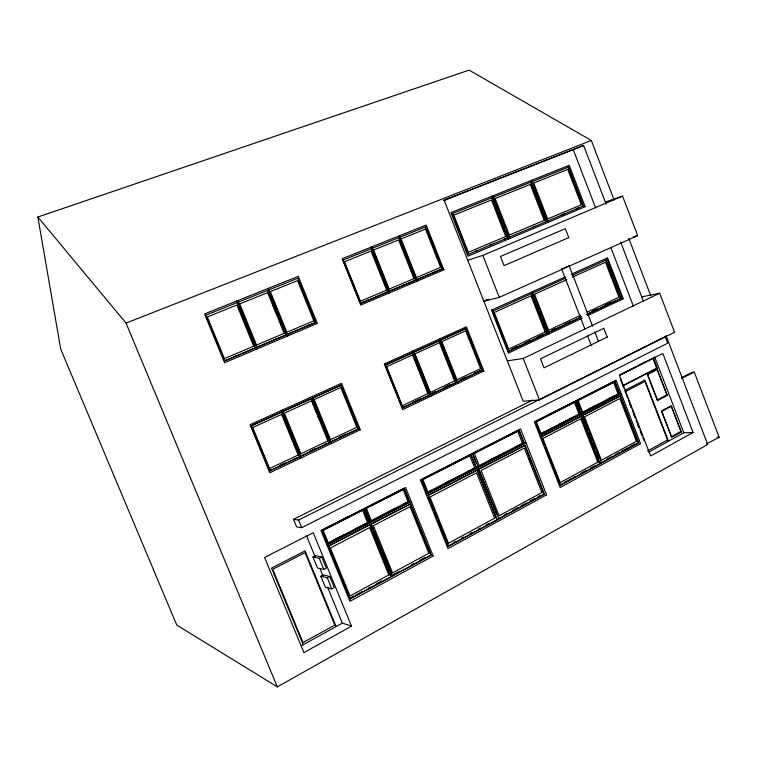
<?xml version="1.0" encoding="UTF-8"?>
<svg xmlns="http://www.w3.org/2000/svg" width="757" height="757" viewBox="0 0 757 757"><rect width="100%" height="100%" fill="white"/><g stroke="black" fill="none" stroke-linecap="round" stroke-linejoin="round"><path stroke-width="1.14" d="M568.99 265.821L562.214 268.707M614.088 199.952L591.321 140.48L469.103 70.108L37.85 217.032L60.74 349.166L176.769 625.064L277.336 686.892L707.7 444.473L665.952 335.427M351.503 626.162L303.917 652.591L264.6 557.474L313.237 532.739L351.503 626.162L342.344 623.125L301.258 645.806M693.1 432.484L650.642 455.979L619.5 375.453L662.801 353.462L693.1 432.484L683.789 432.777L648.853 452.033M647.557 450.954L667.513 439.968L644.973 381.462L624.724 391.927M349.8 598.295L353.916 596.062M355.979 594.936L362.158 591.577M368.337 588.217L370.4 587.101M376.579 583.742L381.727 580.941M393.262 574.677L398.352 571.913M411.6 564.713L413.634 563.605M419.747 560.284L424.838 557.521M390.811 576.673L369.728 524.752L328.396 546.128L349.971 598.882L391.246 576.768L370.154 524.8M373.343 529.417L371.148 524.014L410.606 503.878L431.206 555.032L392.211 575.907L382.559 552.127M453.244 542.76L455.326 541.634M461.552 538.236L463.634 537.11M469.87 533.723L471.942 532.587M478.178 529.2L480.26 528.074M486.496 524.686L488.568 523.551M504.597 514.836L506.67 513.71M512.896 510.322L518.091 507.502M521.204 505.808L526.389 502.989M529.503 501.295L534.697 498.475M537.811 496.781L539.883 495.646M564.788 482.114L566.832 480.998M568.876 479.891L570.929 478.774M572.973 477.658L575.017 476.55M581.158 473.21L586.278 470.428M590.365 468.205L594.463 465.981M607.038 459.139L611.192 456.878M615.346 454.626L619.5 452.364M621.573 451.229L627.808 447.841M629.881 446.715L635.076 443.895M349.971 598.882L431.206 555.032M427.837 495.381L477.487 469.955L497.292 519.756L448.21 546.147L437.811 520.22M478.679 469.075L525.188 445.258L544.444 494.103L498.456 518.81L498.958 518.857L478.679 469.075L496.743 514.486M545.286 447.576L560.104 485.275L600.169 463.776L581.575 416.085L542.078 436.269M600.973 463.038L638.757 442.779L620.598 395.883L620.04 395.93L638.189 442.798M544.444 494.103L448.683 546.213L428.292 495.409L525.188 445.258M560.104 485.275L638.757 442.779M331.803 588.927L334.282 587.602L329.73 576.493L323.315 574.932L320.854 576.228L325.359 587.195L331.803 588.927L327.251 577.809L320.854 576.228M657.454 400.623L667.296 395.428L657.133 369.028L647.244 374.1L657.464 400.623M327.251 577.809L329.73 576.493M323.826 569.444L326.314 568.138L321.753 557.01L315.432 555.704L312.963 556.982L317.476 567.977L323.826 569.444L319.255 558.306L312.963 556.982M706.612 443.829L719.15 437.253L694.283 372.151L692.295 372.283L681.726 377.516M319.255 558.306L321.753 557.01M332.588 540.772L344.057 534.849M356.575 528.395L365.972 523.551M379.645 516.501L394.085 509.054M403.367 504.266L405.43 503.197M446.98 482.162L449.043 481.092M467.561 471.535L469.614 470.476M490.971 459.461L493.072 458.373M540.375 433.969L544.51 431.831M560.038 423.816L562.11 422.756M589.353 408.695L591.454 407.607M608.268 398.939L610.369 397.851M327.497 543.942L369.284 522.652L363.833 509.234L321.933 530.326L327.071 542.892M365.262 509.499L370.277 521.866L409.745 501.759L404.427 488.558L321.933 530.326M625.008 390.357L644.926 380.071L668.478 441.217M427.885 492.277L432.001 490.148M444.359 483.77L459.802 475.803M467.012 472.084L473.191 468.895M490.413 460.001L500.916 454.579M503.017 453.5L505.118 452.412M514.58 447.529L519.832 444.823M540.895 433.95L552.288 428.074M559.537 424.327L574.033 416.842M583.59 411.912L596.204 405.402M606.717 399.98L615.119 395.637M409.745 501.759L327.895 544.009L322.321 530.383M326.929 545.049L411.202 501.531M421.507 479.635L470.854 454.503L476.655 467.873L426.986 493.261L421.933 480.686M472.548 453.642L519.217 430.108L524.383 443.224L477.856 466.993L478.339 467.003L472.548 453.642L476.219 462.887M535.142 421.763L575.803 401.286L580.789 414.088L540.252 434.773L540.772 434.755L619.841 393.924L614.968 381.339L614.419 381.396L577.695 400.093M580.799 411.288L581.631 413.417L619.841 393.924M524.383 443.224L427.44 493.29L421.961 479.654L519.217 430.108M426.248 494.444L526.068 442.873M539.836 435.758L621.242 393.697M328.396 546.128L410.606 503.878M588.312 430.563L582.407 415.404L618.999 396.469M620.598 395.883L541.577 436.78L560.634 485.294M622.67 385.673L656.631 368.243L652.818 358.316L619.803 375.075M623.153 385.72L657.379 368.157L653.395 357.787M614.968 381.339L535.663 421.734L540.772 434.755M620.125 374.668L635.719 366.757M637.801 365.697L646.118 361.477M364.846 508.467L403.992 488.539L409.3 501.73M301.683 527.648L667.721 343.176L665.214 336.628L298.561 520.04L293.517 519.359L296.612 526.881L301.683 527.648L298.561 520.04M293.517 519.359L532.597 400.075M488.644 299.337L483.95 301.437L523.219 401.295L539.476 399.895L674.601 332.276L659.678 293.214L641.69 296.905M681.574 378.453L694.283 372.151M507.313 360.852L523.219 358.468L659.678 293.214M279.655 465.64L284.935 463.133M310.238 451.134L315.565 448.608M338.54 437.707L345.798 434.263M402.573 407.332L404.692 406.32M413.171 402.298L420.589 398.778M430.913 393.877L435.048 391.918M444.34 387.508L449.507 385.058M459.641 380.251L465.933 377.26M474.327 373.286L476.427 372.293M269.454 470.655L271.564 469.652M280.014 465.65L285.294 463.142M293.744 459.13L296.914 457.625M309.547 451.636L315.943 448.598M324.469 444.548L326.598 443.545M338.881 437.716L346.167 434.253M401.948 407.786L405.127 406.282M413.615 402.251L421.043 398.731M431.367 393.829L435.502 391.871M443.772 387.944L449.97 385.001M460.057 380.213L466.369 377.223M473.74 373.721L480.052 370.731M299.744 456.632L281.538 412.063L251.163 425.822L269.681 470.901L300.113 456.632M329.437 442.542L300.784 456.14L282.588 411.581L311.534 398.466L329.825 442.523L311.903 398.419L251.163 425.822M318.158 412.007L330.383 442.088L358.761 428.793L341.133 385.171L313.53 397.557M429.806 395.069L402.393 407.909L456.471 382.408L439.817 340.451L413.388 352.317M456.471 382.408L430.733 394.624M456.859 382.058L482.483 370.059L466.085 328.547L465.612 328.652L482.001 370.126M269.681 470.901L329.825 442.523M358.761 428.793L330.383 442.088M457.323 382.001L482.483 370.059M582.256 318.167L508.373 353.084L491.492 310.143L565.195 276.967M587.593 315.641L623.285 298.769L607.568 257.891L571.516 274.119M580.581 315.253L548.636 330.298L534.574 294.246L566.794 279.693M587.063 312.196L618.942 297.189L605.486 262.215L572.264 277.223M511.77 349.318L517.012 346.848M525.396 342.893L529.588 340.915M537.972 336.96L542.173 334.982M551.834 330.421L556.111 328.396M564.665 324.365L571.081 321.337M592.428 311.269L596.677 309.263M605.174 305.26L611.542 302.251M512.252 349.232L516.454 347.255M524.838 343.3L529.039 341.322M537.432 337.357L543.725 334.395M552.194 330.393L556.348 328.434M564.665 324.516L570.901 321.574M579.219 317.647L581.291 316.672M592.882 311.203L597.15 309.187M605.666 305.166L610.994 302.658M547.311 333.146L508.43 351.343L580.591 317.438M539.968 311.723L548.115 332.616L581.13 317.041M586.571 314.467L621.052 298.343L606.281 259.954L572.018 275.406M587.101 314.363L621.052 298.343M385.218 365.082L412.887 352.658M444.491 350.898L440.224 340.158L464.552 329.134M312.868 397.983L341.133 385.171M439.817 340.451L385.644 365.006L402.828 407.872M466.085 328.547L440.224 340.158M565.999 278.008L493.091 310.985L508.912 351.267M606.139 204.201L583.619 145.467L444.094 200.103L483.865 301.21L499.26 297.378L637.668 235.645L622.557 196.12L605.297 201.996M483.865 301.21L486.685 299.961M443.924 200.425L449.876 197.832M444.236 200.435L583.619 145.467M467.76 260.266L482.805 255.412L622.557 196.12M234.859 356.377L237.026 355.468M254.333 348.154L255.62 347.652M274.233 339.742L276.343 338.852M307.957 325.491L310.077 324.592M361.893 302.696L364.06 301.778M367.325 300.397L369.492 299.479M381.443 294.435L383.61 293.517M386.865 292.136L388.142 291.644M401.475 285.966L403.595 285.067M224.498 360.909L255.658 347.794M224.053 359.821L205.734 315.215L267.95 290.224L286.108 334.916L256.718 347.34M315.764 322.387L286.723 334.613L315.764 322.387L297.898 278.188L268.584 289.969M361.562 302.97L388.54 291.625M374.526 254.882L389.07 291.35L415.858 280.071L398.986 237.584L343.11 260.03L360.502 303.425M416.284 279.844L442.485 268.811L425.888 226.788L399.441 237.405L408.08 259.168M286.108 334.916L224.82 360.824L205.734 315.215M415.858 280.071L360.909 303.302L343.11 260.03M416.728 279.702L442.485 268.811M475.339 251.352L477.497 250.444M489.921 245.173L492.069 244.265M504.361 239.127L506.518 238.228M532.786 227.119L534.906 226.229M561.893 214.903L564.097 213.938M576.058 208.894L578.234 207.986M468.119 254.484L546.393 221.555L531.092 182.068L452.09 213.711L452.544 213.531L468.574 254.324L467.268 252.336M532.322 181.576L531.83 181.775L568.516 167.07L583.477 205.932L547.103 221.214L547.614 221.035M492.258 197.615L491.785 197.814L507.445 237.916L507.928 237.755M493.63 197.066L493.157 197.265L498.229 210.266M531.092 182.068L530.6 182.267L545.892 221.725L546.393 221.555M568.516 167.07L568.005 167.278L582.956 206.112L583.477 205.932M237.187 302.573L255.317 347.879M238.266 302.147L245.4 320.552M297.898 278.188L315.385 322.491M371.403 248.665L388.114 291.748M372.368 248.277L373.239 251.665M398.986 237.584L415.413 280.213M425.888 226.788L425.443 226.968L442.031 268.962M37.85 217.032L126.05 323.088L591.321 140.48M509.281 237.187L508.799 237.348L506.679 231.926M633.278 236.894L637.668 235.645M531.849 293.508L531.348 293.631L546.8 333.231M548.115 332.616L548.626 332.522M581.631 413.417L582.171 413.379L577.175 400.585M582.407 415.404L582.947 415.375L601.531 463.038M717.097 437.205L719.15 437.253M370.277 521.866L365.262 508.515M371.148 524.014L392.646 576.001M126.05 323.088L277.336 686.892M303.207 644.737L271.545 568.119L305.052 550.897L336.127 626.569M306.519 535.767L315.026 556.509M319.956 568.526L323.088 576.172M327.563 587.091L342.344 623.125M251.504 425.794L270.031 470.911M237.651 300.652L257.323 348.826M282.342 410.076L301.75 457.597M246.28 322.7L253.746 340.981M254.626 343.129L255.942 346.356M236.581 301.087L256.263 349.27M281.292 410.549L300.709 458.089M328.784 546.194L350.377 598.995M374.223 531.584L381.679 549.961M363.417 509.196L368.858 522.595M268.328 288.351L287.679 335.976M312.272 396.536L331.358 443.517M269.028 291.057L286.278 333.525M312.925 399.109L317.287 409.859M267.6 290.357L285.749 335.02M272.747 304.74L274.072 308.004M274.952 310.181L276.277 313.445M311.288 399.601L313.474 404.967M314.344 407.115L316.521 412.48M317.391 414.628L318.706 417.845M340.735 385.237L358.354 428.812M410.152 503.84L430.742 554.957M420.305 530.865L421.621 534.12M385.654 366.151L396.81 393.99M397.671 396.129L401.967 406.84M428.699 497.548L430.865 502.941M431.736 505.099L433.903 510.502M434.773 512.659L436.94 518.062M470.854 454.503L476.172 467.864M476.995 469.946L496.8 519.718M371.801 246.867L390.054 292.628M413.275 350.832L431.291 396.015M414.249 354.484L416.416 359.916M417.287 362.092L419.454 367.524M420.315 369.69L422.482 375.122M423.352 377.298L429.844 393.593M370.835 247.255L389.098 293.025M412.328 351.257L430.355 396.46M412.442 352.743L429.351 395.116M399.317 235.834L417.277 281.093M440.129 338.682L457.871 383.373M408.941 261.345L411.098 266.786M412.395 270.05L414.126 274.403M445.343 353.046L447.472 358.421M448.324 360.569L450.462 365.943M451.74 369.17L456.433 380.989M439.363 340.546L456.007 382.465M518.706 430.137L523.872 443.233M524.677 445.277L543.923 494.075M529.332 459.31L530.619 462.555M482.805 255.412L499.26 297.378M523.219 358.468L539.476 399.895M492.173 309.831L509.045 352.762M535.568 422.851L536.845 426.106M537.697 428.273L539.826 433.695M541.473 437.877L543.592 443.261M452.506 214.78L454.2 219.076M455.459 222.293L462.631 240.537M463.473 242.675L466.426 250.188M532.673 291.606L549.137 333.818M575.263 401.333L580.25 414.126M581.026 416.113L599.62 463.776M533.108 294.132L536.107 301.825M536.968 304.03L539.116 309.528M531.338 292.202L547.813 334.443M493.11 195.751L509.792 238.502M499.071 212.433L502.033 220.013M502.875 222.18L504.995 227.602M491.747 196.29L508.439 239.07M577.061 401.693L579.966 409.149M589.154 432.73L592.116 440.3M592.958 442.467L595.068 447.879M596.753 452.213L598.863 457.625M620.333 379.115L623.759 387.972M625.452 392.363L627.648 398.021M628.49 400.207L631.452 407.872M632.294 410.057L635.255 417.713M636.079 419.823L639.069 427.563M639.902 429.711L642.031 435.218M642.873 437.395L644.141 440.688M630.004 404.465L631.272 407.749M633.817 414.325L635.085 417.609M637.621 424.175L638.899 427.459M640.592 431.84L641.86 435.133M614.419 381.396L619.283 393.971M569.198 265.821L592.608 326.276M594.737 331.774L598.56 341.662M531.821 180.27L548.115 222.331M533.098 185.058L536.07 192.732M536.921 194.918L539.041 200.397M540.744 204.778L542.864 210.257M543.715 212.443L546.686 220.117M561.562 268.801L584.972 329.181M587.527 335.767L591.359 345.656M606.953 258.165L622.689 299.053M605.751 260.096L620.503 298.457M628.849 238.502L650.774 295.779M620.683 242.136L643.365 301.267M654.625 356.84L683.789 432.777M573.333 149.867L595.589 207.806M610.785 247.359L633.467 306.405M681.347 432.01L671.591 437.366L661.438 410.975L671.251 405.733L681.347 432.01M334.812 625.064L303.027 642.589L272.757 569.302L305.08 552.657L334.812 625.064M680.94 431.471L671.535 436.638L661.817 411.392L671.279 406.329L680.94 431.471M433.146 556.017L349.961 601.342L320.987 530.525L405.544 487.47L433.146 556.017M546.563 494.889L448.002 548.607L420.409 479.9L520.561 428.907L546.563 494.889M640.573 443.649L560.171 487.48L534.376 421.876L616.056 380.288L640.573 443.649M388.814 574.951L349.989 596.014L330.345 547.964L369.605 527.62L388.814 574.951M428.831 553.235L392.552 572.917L373.381 525.661L410.057 506.651L428.831 553.235M494.671 518.185L448.485 543.261L429.929 497.027L476.617 472.813L494.671 518.185M541.889 492.552L499.1 515.782L481.092 470.494L524.346 448.059L541.889 492.552M597.775 462.224L560.208 482.616L542.864 438.464L580.827 418.772L597.775 462.224M636.419 441.246L601.389 460.256L584.48 416.88L619.879 398.523L636.419 441.246M666.879 394.88L657.388 399.895L647.632 374.526L657.171 369.615L666.879 394.88M367.552 522.557L328.245 542.826L323.173 530.42L362.594 510.341L367.552 522.557M408.051 501.664L371.327 520.598L366.388 508.401L403.207 489.637L408.051 501.664M474.667 467.93L427.923 492.05L422.945 479.635L469.823 455.742L474.667 467.93M522.453 443.271L479.153 465.612L474.317 453.452L517.75 431.32L522.453 443.271M579.001 414.088L540.99 433.704L536.334 421.848L574.449 402.431L579.001 414.088M618.091 393.914L582.653 412.205L578.121 400.557L613.653 382.446L618.091 393.914M607.218 337.073L544.028 367.845L540.498 358.799L603.812 328.273L607.218 337.073M360.266 429.777L269.814 472.784L250.056 424.686L341.492 383.316L360.266 429.777M483.855 371.025L402.658 409.622L384.329 363.928L466.388 326.806L483.855 371.025M298.154 455.033L269.577 468.564L252.715 427.497L281.557 414.401L298.154 455.033M327.895 440.943L300.926 453.717L284.348 413.133L311.572 400.775L327.895 440.943M356.84 427.232L330.516 439.703L314.212 399.573L340.782 387.508L356.84 427.232M427.894 393.574L402.279 405.705L386.638 366.691L412.489 354.948L427.894 393.574M454.597 380.922L430.383 392.4L414.997 353.812L439.429 342.722L454.597 380.922M480.619 368.602L456.944 379.815L441.804 341.644L465.678 330.8L480.619 368.602M545.125 331.945L508.647 349.128L494.245 312.471L531.036 295.845L545.125 331.945M568.772 237.613L504.048 265.622L500.472 256.472L565.328 228.699L568.772 237.613M317.297 323.428L224.583 362.688L204.56 313.928L298.267 276.352L317.297 323.428M443.886 269.833L360.72 305.043L342.164 258.752L426.2 225.056L443.886 269.833M505.733 236.562L468.346 252.28L453.755 215.139L491.463 200.009L505.733 236.562M544.245 220.382L509.329 235.058L495.087 198.552L530.307 184.415L544.245 220.382M581.367 204.787L547.623 218.962L533.704 183.043L567.731 169.388L581.367 204.787M253.699 346.223L224.403 358.572L207.314 316.946L236.875 305.043L253.699 346.223M284.178 333.364L256.538 345.022L239.742 303.888L267.637 292.656L284.178 333.364M313.843 320.854L286.865 332.238L270.344 291.568L297.577 280.61L313.843 320.854M386.638 290.158L360.389 301.22L344.549 261.695L371.034 251.04L386.638 290.158M413.984 278.623L389.183 289.079L373.598 249.999L398.617 239.931L413.984 278.623M440.621 267.382L416.388 277.611L401.049 238.947L425.5 229.106L440.621 267.382M585.142 206.708L468.006 256.131L450.917 212.622L569.217 165.319L585.142 206.708"/></g></svg>
